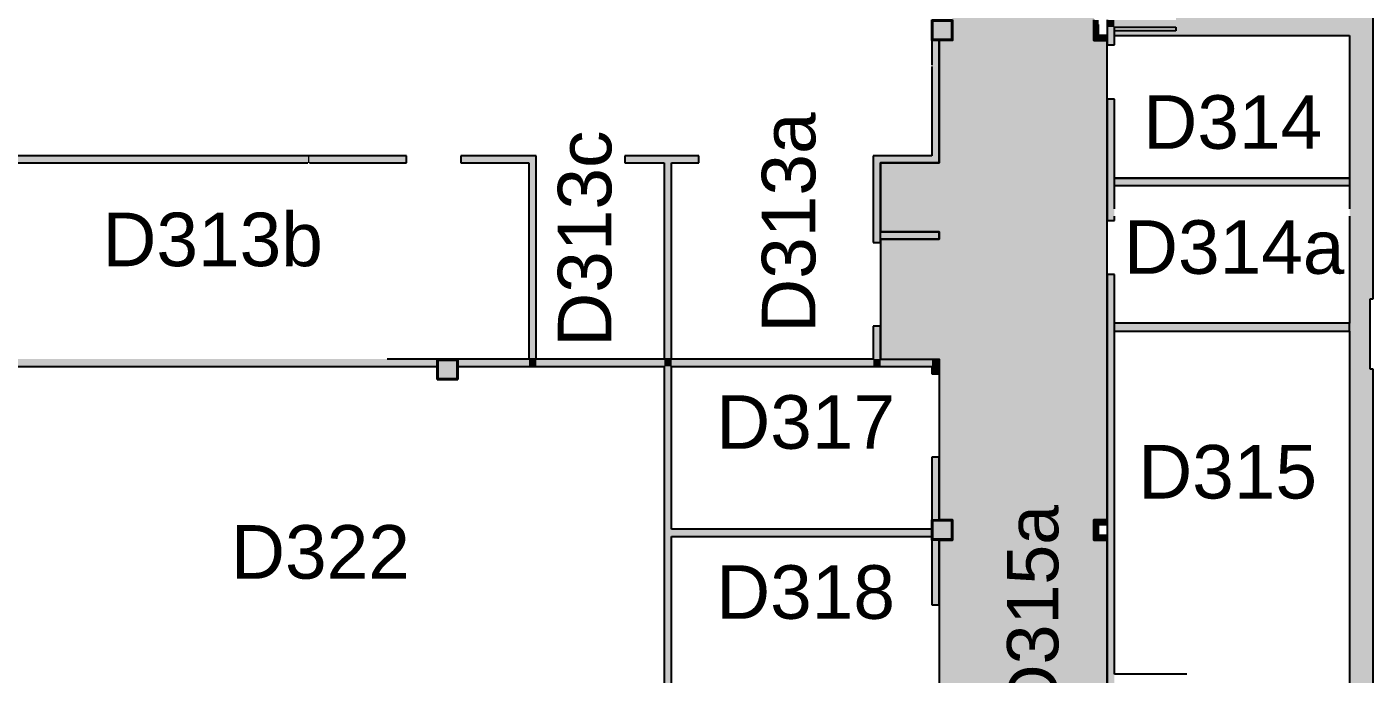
# Model space of a CAD drawing. Extents: x 2 to 4630, y -56 to 2885.
# Drawn here: x 3726 to 4630, y 1096 to 1531 of the extents above; entities that cross this region are included whole.
import ezdxf

# ---------------------------------------------------------------- set-up
doc = ezdxf.new("R2010")
doc.units = 0
doc.header["$LTSCALE"] = 0.004
for name, color, linetype in [('CORRIDOR_HATCH', 253, 'CONTINUOUS'), ('S-COLS', 7, 'CONTINUOUS'), ('SOLID', 7, 'CONTINUOUS'), ('TEXT', 7, 'CONTINUOUS'), ('WALL', 7, 'CONTINUOUS')]:
    doc.layers.add(name, color=color, linetype=linetype)
doc.styles.add('STYLE1', font='arial.ttf')
doc.styles.add('STYLE3', font='arial.ttf')

# ---------------------------------------------------------------- blocks, each defined once
blk = doc.blocks.new('*U265')
at = {"layer": 'SOLID'}
for points in [[(3673.88, 1439.2), (3673.88, 1444.08), (3914.59, 1439.2)], [(3914.59, 1439.2), (3673.88, 1444.08), (3914.59, 1444.08)], [(3914.59, 1439.2), (3914.59, 1444.08), (3915.57, 1439.2)], [(3915.57, 1439.2), (3914.59, 1444.08), (3915.57, 1444.08)], [(3915.57, 1439.2), (3915.57, 1444.08), (3980.87, 1439.2)], [(3980.87, 1439.2), (3915.57, 1444.08), (3980.87, 1444.08)], [(4017.32, 1439.2), (4017.32, 1444.08), (4063.16, 1439.2)], [(4063.16, 1439.2), (4017.32, 1444.08), (4063.16, 1444.08)], [(4063.16, 1307.31), (4063.16, 1444.08), (4068.04, 1307.31)], [(4068.04, 1307.31), (4063.16, 1444.08), (4068.04, 1444.08)], [(4127.62, 1439.2), (4127.62, 1444.08), (4154.14, 1439.2)], [(4154.14, 1439.2), (4127.62, 1444.08), (4154.14, 1444.08)], [(4154.14, 1307.31), (4154.14, 1444.08), (4159.02, 1307.31)], [(4159.02, 1307.31), (4154.14, 1444.08), (4159.02, 1444.08)], [(4159.02, 1439.2), (4159.02, 1444.08), (4177.23, 1439.2)], [(4177.23, 1439.2), (4159.02, 1444.08), (4177.23, 1444.08)]]:
    blk.add_solid(points, dxfattribs=at)
blk = doc.blocks.new('*U266')
at = {"layer": 'SOLID'}
for points in [[(3673.88, 1302.42), (3673.88, 1307.31), (3679.63, 1302.42)], [(3679.63, 1302.42), (3673.88, 1307.31), (3679.63, 1307.31)], [(3679.63, 1302.42), (3679.63, 1307.31), (3682.78, 1302.42)], [(3682.78, 1302.42), (3679.63, 1307.31), (3682.78, 1307.31)], [(3682.78, 1302.42), (3682.78, 1307.31), (4001.48, 1302.42)], [(4001.48, 1302.42), (3682.78, 1307.31), (4001.48, 1307.31)], [(4001.48, 1307.3), (4001.48, 1307.31), (4015.26, 1307.3)], [(4015.26, 1307.3), (4001.48, 1307.31), (4015.26, 1307.31)], [(4015.26, 1302.42), (4015.26, 1307.31), (4063.16, 1302.42)], [(4063.16, 1302.42), (4015.26, 1307.31), (4063.16, 1307.31)], [(4063.16, 1302.42), (4063.16, 1307.31), (4068.04, 1302.42)], [(4068.04, 1302.42), (4063.16, 1307.31), (4068.04, 1307.31)], [(4068.04, 1302.42), (4068.04, 1307.31), (4154.14, 1302.42)], [(4154.14, 1302.42), (4068.04, 1307.31), (4154.14, 1307.31)], [(4154.14, 1302.42), (4154.14, 1307.31), (4159.02, 1302.42)], [(4159.02, 1302.42), (4154.14, 1307.31), (4159.02, 1307.31)], [(4159.02, 1302.42), (4159.02, 1307.31), (4294.6, 1302.42)], [(4294.6, 1302.42), (4159.02, 1307.31), (4294.6, 1307.31)], [(4294.6, 1302.42), (4294.6, 1307.31), (4299.49, 1302.42)], [(4299.49, 1302.42), (4294.6, 1307.31), (4299.49, 1307.31)], [(4299.49, 1302.42), (4299.49, 1307.31), (4333.97, 1302.42)], [(4333.97, 1302.42), (4299.49, 1307.31), (4333.97, 1307.31)], [(4333.97, 1302.42), (4333.97, 1307.31), (4338.86, 1302.42)], [(4338.86, 1302.42), (4333.97, 1307.31), (4338.86, 1307.31)]]:
    blk.add_solid(points, dxfattribs=at)
blk = doc.blocks.new('*U292')
at = {"layer": 'SOLID'}
for points in [[(4451.78, 1530.51), (4451.78, 1535.39), (4456.66, 1530.51)], [(4456.66, 1530.51), (4451.78, 1535.39), (4456.66, 1535.39)], [(4456.66, 1530.51), (4456.66, 1535.39), (4497.96, 1530.51)], [(4497.96, 1530.51), (4456.66, 1535.39), (4497.96, 1535.39)]]:
    blk.add_solid(points, dxfattribs=at)
blk = doc.blocks.new('*U295')
at = {"layer": 'SOLID'}
for points in [[(4456.66, 1326.19), (4456.66, 1331.47), (4614.69, 1326.19)], [(4614.69, 1326.19), (4456.66, 1331.47), (4614.69, 1331.47)]]:
    blk.add_solid(points, dxfattribs=at)
blk = doc.blocks.new('*U296')
at = {"layer": 'SOLID'}
for points in [[(4451.78, 1058.51), (4451.78, 1364.11), (4456.66, 1058.51)], [(4456.66, 1058.51), (4451.78, 1364.11), (4456.66, 1364.11)]]:
    blk.add_solid(points, dxfattribs=at)
blk = doc.blocks.new('*U297')
at = {"layer": 'SOLID'}
for points in [[(4451.78, 1400.56), (4451.78, 1482.09), (4456.66, 1400.56)], [(4456.66, 1400.56), (4451.78, 1482.09), (4456.66, 1482.09)]]:
    blk.add_solid(points, dxfattribs=at)
blk = doc.blocks.new('*U298')
at = {"layer": 'SOLID'}
for points in [[(4451.78, 1518.54), (4451.78, 1530.51), (4456.66, 1518.54)], [(4456.66, 1518.54), (4451.78, 1530.51), (4456.66, 1530.51)]]:
    blk.add_solid(points, dxfattribs=at)
blk = doc.blocks.new('*U299')
at = {"layer": 'SOLID'}
for points in [[(4456.66, 1524.88), (4456.66, 1528.03), (4497.96, 1524.88)], [(4497.96, 1524.88), (4456.66, 1528.03), (4497.96, 1528.03)]]:
    blk.add_solid(points, dxfattribs=at)
blk = doc.blocks.new('*U306')
at = {"layer": 'SOLID'}
for points in [[(4614.69, 1347.74), (4614.69, 1524.88), (4628.46, 1347.74)], [(4628.46, 1347.74), (4614.69, 1524.88), (4628.46, 1524.88)], [(4628.46, 1347.74), (4628.46, 1524.88), (4630.48, 1347.74)], [(4630.48, 1347.74), (4628.46, 1524.88), (4630.48, 1524.88)]]:
    blk.add_solid(points, dxfattribs=at)
blk = doc.blocks.new('*U313')
at = {"layer": 'SOLID'}
for points in [[(4497.96, 1524.88), (4497.96, 1540.67), (4614.69, 1524.88)], [(4614.69, 1524.88), (4497.96, 1540.67), (4614.69, 1540.67)], [(4614.69, 1524.88), (4614.69, 1540.67), (4630.48, 1524.88)], [(4630.48, 1524.88), (4614.69, 1540.67), (4630.48, 1540.67)]]:
    blk.add_solid(points, dxfattribs=at)
blk = doc.blocks.new('*U318')
at = {"layer": 'SOLID'}
for points in [[(4294.6, 1307.31), (4294.6, 1329.55), (4299.49, 1307.31)], [(4299.49, 1307.31), (4294.6, 1329.55), (4299.49, 1329.55)]]:
    blk.add_solid(points, dxfattribs=at)
blk = doc.blocks.new('*U319')
at = {"layer": 'SOLID'}
for points in [[(4299.49, 1388.02), (4299.49, 1392.9), (4338.86, 1388.02)], [(4338.86, 1388.02), (4299.49, 1392.9), (4338.86, 1392.9)]]:
    blk.add_solid(points, dxfattribs=at)
blk = doc.blocks.new('*U320')
at = {"layer": 'SOLID'}
for points in [[(4294.6, 1385.69), (4294.6, 1444.08), (4299.49, 1385.69)], [(4299.49, 1385.69), (4294.6, 1444.08), (4299.49, 1444.08)]]:
    blk.add_solid(points, dxfattribs=at)
blk = doc.blocks.new('*U324')
at = {"layer": 'SOLID'}
for points in [[(4333.97, 1142.22), (4333.97, 1185.61), (4338.86, 1142.22)], [(4338.86, 1142.22), (4333.97, 1185.61), (4338.86, 1185.61)]]:
    blk.add_solid(points, dxfattribs=at)
blk = doc.blocks.new('*U325')
at = {"layer": 'SOLID'}
for points in [[(4333.97, 1199.39), (4333.97, 1241.36), (4338.86, 1199.39)], [(4338.86, 1199.39), (4333.97, 1241.36), (4338.86, 1241.36)]]:
    blk.add_solid(points, dxfattribs=at)
blk = doc.blocks.new('*U326')
at = {"layer": 'SOLID'}
for points in [[(4333.97, 1297.5), (4333.97, 1302.42), (4338.86, 1297.5)], [(4338.86, 1297.5), (4333.97, 1302.42), (4338.86, 1302.42)]]:
    blk.add_solid(points, dxfattribs=at)
blk = doc.blocks.new('COLUMN_-_ARCHITECTURAL_-_2')
at = {"layer": 'S-COLS'}
for p, q in [((-175, 175), (175, 175)), ((-175, -175), (-175, 175)), ((-175, 159), (175, 159)), ((-159, -159), (-159, 159)), ((159, 159), (159, -159)), ((175, 175), (175, -175)), ((175, -159), (-175, -159)), ((175, -175), (-175, -175))]:
    blk.add_line(p, q, dxfattribs=at)
blk = doc.blocks.new('COLUMN_-_ARCHITECTURAL_-_3')
at = {"layer": 'S-COLS'}
for p, q in [((-175, 175), (175, 175)), ((-175, -175), (-175, 175)), ((-175, 159), (175, 159)), ((-159, -159), (-159, 159)), ((159, 159), (159, -159)), ((175, 175), (175, -175)), ((175, -159), (-175, -159)), ((175, -175), (-175, -175))]:
    blk.add_line(p, q, dxfattribs=at)
blk = doc.blocks.new('COLUMN_-_ARCHITECTURAL_-_A')
at = {"layer": 'S-COLS'}
for p, q in [((-175, 175), (175, 175)), ((-175, -175), (-175, 175)), ((-175, 159), (175, 159)), ((-159, -159), (-159, 159)), ((159, 159), (159, -159)), ((175, 175), (175, -175)), ((175, -159), (-175, -159)), ((175, -175), (-175, -175))]:
    blk.add_line(p, q, dxfattribs=at)
blk = doc.blocks.new('*U348')
at = {"layer": 'SOLID'}
for points in [[(4333.97, 1185.61), (4333.97, 1199.39), (4338.86, 1185.61)], [(4338.86, 1185.61), (4333.97, 1199.39), (4338.86, 1199.39)], [(4338.86, 1185.61), (4338.86, 1199.39), (4347.75, 1185.61)], [(4347.75, 1185.61), (4338.86, 1199.39), (4347.75, 1199.39)]]:
    blk.add_solid(points, dxfattribs=at)
blk = doc.blocks.new('*U357')
at = {"layer": 'SOLID'}
for points in [[(4001.48, 1293.52), (4001.48, 1307.3), (4015.26, 1293.52)], [(4015.26, 1293.52), (4001.48, 1307.3), (4015.26, 1307.3)]]:
    blk.add_solid(points, dxfattribs=at)
blk = doc.blocks.new('*U368')
at = {"layer": 'SOLID'}
for points in [[(4442.88, 1521.61), (4442.88, 1524.76), (4446.03, 1521.61)], [(4446.03, 1521.61), (4442.88, 1524.76), (4446.03, 1524.76)], [(4446.03, 1521.61), (4446.03, 1524.76), (4451.78, 1521.61)], [(4451.78, 1521.61), (4446.03, 1524.76), (4451.78, 1524.76)]]:
    blk.add_solid(points, dxfattribs=at)
blk = doc.blocks.new('*U369')
at = {"layer": 'SOLID'}
for points in [[(4442.88, 1524.76), (4442.88, 1535.39), (4446.03, 1524.76)], [(4446.03, 1524.76), (4442.88, 1535.39), (4446.03, 1535.39)]]:
    blk.add_solid(points, dxfattribs=at)
blk = doc.blocks.new('*U371')
at = {"layer": 'SOLID'}
for points in [[(4442.88, 1185.61), (4442.88, 1188.76), (4446.03, 1185.61)], [(4446.03, 1185.61), (4442.88, 1188.76), (4446.03, 1188.76)], [(4446.03, 1185.61), (4446.03, 1188.76), (4451.78, 1185.61)], [(4451.78, 1185.61), (4446.03, 1188.76), (4451.78, 1188.76)]]:
    blk.add_solid(points, dxfattribs=at)
blk = doc.blocks.new('*U372')
at = {"layer": 'SOLID'}
for points in [[(4442.88, 1188.76), (4442.88, 1199.39), (4446.03, 1188.76)], [(4446.03, 1188.76), (4442.88, 1199.39), (4446.03, 1199.39)]]:
    blk.add_solid(points, dxfattribs=at)
blk = doc.blocks.new('*U373')
at = {"layer": 'SOLID'}
for points in [[(4446.03, 1196.24), (4446.03, 1199.39), (4451.78, 1196.24)], [(4451.78, 1196.24), (4446.03, 1199.39), (4451.78, 1199.39)]]:
    blk.add_solid(points, dxfattribs=at)
blk = doc.blocks.new('*U379')
at = {"layer": 'SOLID'}
for points in [[(4154.14, 888.75), (4154.14, 1302.42), (4159.02, 888.75)], [(4159.02, 888.75), (4154.14, 1302.42), (4159.02, 1302.42)]]:
    blk.add_solid(points, dxfattribs=at)
blk = doc.blocks.new('*U382')
at = {"layer": 'SOLID'}
for points in [[(4159.02, 1188.13), (4159.02, 1193.01), (4333.97, 1188.13)], [(4333.97, 1188.13), (4159.02, 1193.01), (4333.97, 1193.01)]]:
    blk.add_solid(points, dxfattribs=at)
blk = doc.blocks.new('*U399')
at = {"layer": 'SOLID'}
for points in [[(4333.97, 1439.2), (4333.97, 1521.61), (4338.86, 1439.2)], [(4338.86, 1439.2), (4333.97, 1521.61), (4338.86, 1521.61)]]:
    blk.add_solid(points, dxfattribs=at)
blk = doc.blocks.new('*U414')
at = {"layer": 'SOLID'}
for points in [[(4456.66, 1424), (4456.66, 1428.88), (4614.69, 1424)], [(4614.69, 1424), (4456.66, 1428.88), (4614.69, 1428.88)]]:
    blk.add_solid(points, dxfattribs=at)
blk = doc.blocks.new('*U435')
at = {"layer": 'SOLID'}
for points in [[(4614.69, 1095.6), (4614.69, 1300.49), (4615.37, 1095.6)], [(4615.37, 1095.6), (4614.69, 1300.49), (4615.37, 1300.49)], [(4615.37, 844.34), (4615.37, 1300.49), (4628.46, 844.34)], [(4628.46, 844.34), (4615.37, 1300.49), (4628.46, 1300.49)], [(4628.46, 844.34), (4628.46, 1300.49), (4630.48, 844.34)], [(4630.48, 844.34), (4628.46, 1300.49), (4630.48, 1300.49)], [(4614.69, 844.34), (4614.69, 1090.72), (4615.37, 844.34)], [(4615.37, 844.34), (4614.69, 1090.72), (4615.37, 1090.72)]]:
    blk.add_solid(points, dxfattribs=at)
blk = doc.blocks.new('*U437')
at = {"layer": 'SOLID'}
for points in [[(4614.69, 1300.49), (4614.69, 1347.74), (4628.46, 1300.49)], [(4628.46, 1300.49), (4614.69, 1347.74), (4628.46, 1347.74)]]:
    blk.add_solid(points, dxfattribs=at)
blk = doc.blocks.new('*U462')
at = {"layer": 'SOLID'}
for points in [[(4299.49, 1439.2), (4299.49, 1444.08), (4333.97, 1439.2)], [(4333.97, 1439.2), (4299.49, 1444.08), (4333.97, 1444.08)]]:
    blk.add_solid(points, dxfattribs=at)
blk = doc.blocks.new('*U474')
at = {"layer": 'SOLID'}
for points in [[(4333.97, 1521.61), (4333.97, 1535.39), (4338.86, 1521.61)], [(4338.86, 1521.61), (4333.97, 1535.39), (4338.86, 1535.39)], [(4338.86, 1521.61), (4338.86, 1535.39), (4347.75, 1521.61)], [(4347.75, 1521.61), (4338.86, 1535.39), (4347.75, 1535.39)]]:
    blk.add_solid(points, dxfattribs=at)
blk = doc.blocks.new('*U547')
at = {"layer": 'CORRIDOR_HATCH'}
for points in [[(4347.75, 849.61), (4347.75, 2543.39), (4362.55, 849.61)], [(4362.55, 849.61), (4347.75, 2543.39), (4362.55, 2543.39)], [(4362.55, 849.61), (4362.55, 2543.39), (4442.88, 849.61)], [(4442.88, 849.61), (4362.55, 2543.39), (4442.88, 2543.39)], [(4338.86, 1199.39), (4338.86, 1521.61), (4347.75, 1199.39)], [(4347.75, 1199.39), (4338.86, 1521.61), (4347.75, 1521.61)], [(4442.88, 1199.39), (4442.88, 1521.61), (4451.78, 1199.39)], [(4451.78, 1199.39), (4442.88, 1521.61), (4451.78, 1521.61)], [(4299.49, 1392.9), (4299.49, 1439.2), (4307.37, 1392.9)], [(4307.37, 1392.9), (4299.49, 1439.2), (4307.37, 1439.2)], [(4307.37, 1392.9), (4307.37, 1439.2), (4318.64, 1392.9)], [(4318.64, 1392.9), (4307.37, 1439.2), (4318.64, 1439.2)], [(4318.64, 1392.9), (4318.64, 1439.2), (4333.61, 1392.9)], [(4333.61, 1392.9), (4318.64, 1439.2), (4333.61, 1439.2)], [(4333.61, 1392.9), (4333.61, 1439.2), (4338.86, 1392.9)], [(4338.86, 1392.9), (4333.61, 1439.2), (4338.86, 1439.2)], [(4299.49, 1307.31), (4299.49, 1388.02), (4307.37, 1307.31)], [(4307.37, 1307.31), (4299.49, 1388.02), (4307.37, 1388.02)], [(4307.37, 1307.31), (4307.37, 1388.02), (4318.64, 1307.31)], [(4318.64, 1307.31), (4307.37, 1388.02), (4318.64, 1388.02)], [(4318.64, 1307.31), (4318.64, 1388.02), (4333.61, 1307.31)], [(4333.61, 1307.31), (4318.64, 1388.02), (4333.61, 1388.02)], [(4333.61, 1307.31), (4333.61, 1388.02), (4338.86, 1307.31)], [(4338.86, 1307.31), (4333.61, 1388.02), (4338.86, 1388.02)], [(4338.86, 863.39), (4338.86, 1185.61), (4347.75, 863.39)], [(4347.75, 863.39), (4338.86, 1185.61), (4347.75, 1185.61)], [(4442.88, 863.39), (4442.88, 1185.61), (4451.78, 863.39)], [(4451.78, 863.39), (4442.88, 1185.61), (4451.78, 1185.61)]]:
    blk.add_solid(points, dxfattribs=at)

msp = doc.modelspace()

# ---------------------------------------------------------------- linework, layer by layer
at = {"layer": 'CORRIDOR_HATCH'}
for points in [[(4347.75, 1535.39), (4347.75, 1521.61), (4338.86, 1521.61), (4338.86, 1439.2), (4299.49, 1439.2), (4299.49, 1392.9), (4338.86, 1392.9), (4338.86, 1388.02), (4299.49, 1388.02), (4299.49, 1307.31), (4338.86, 1307.31), (4338.86, 1199.39), (4347.75, 1199.39), (4347.75, 1185.61), (4338.86, 1185.61), (4338.86, 863.39)], [(4451.78, 965.76), (4451.78, 1185.61), (4442.88, 1185.61), (4442.88, 1199.39), (4451.78, 1199.39), (4451.78, 1521.61), (4442.88, 1521.61), (4442.88, 1535.39)]]:
    msp.add_lwpolyline(points, dxfattribs=at)
at = {"layer": 'WALL'}
for p, q in [((4630.48, 1347.74), (4630.48, 1540.67)), ((4442.88, 1535.39), (4442.88, 1521.61)), ((4446.03, 1524.76), (4446.03, 1532.24)), ((4451.78, 1535.39), (4451.78, 1518.54)), ((4456.66, 1530.51), (4497.96, 1530.51)), ((4456.66, 1518.54), (4456.66, 1530.51)), ((4497.96, 1530.51), (4497.96, 1528.03)), ((4333.97, 1521.61), (4333.97, 1504.96)), ((4338.86, 1439.2), (4338.86, 1521.61)), ((4442.88, 1521.61), (4451.78, 1521.61)), ((4451.78, 1524.76), (4446.03, 1524.76)), ((4451.78, 1521.61), (4451.78, 1524.76)), ((4497.96, 1528.03), (4456.66, 1528.03)), ((4456.66, 1524.88), (4614.69, 1524.88)), ((4614.69, 1524.88), (4614.69, 1408.4)), ((4451.78, 1518.54), (4456.66, 1518.54)), ((4333.97, 1503.98), (4333.97, 1444.08)), ((4451.78, 1482.09), (4451.78, 1400.56)), ((4456.66, 1482.09), (4451.78, 1482.09)), ((4456.66, 1408.4), (4456.66, 1482.09)), ((3980.87, 1444.08), (3673.88, 1444.08)), ((3673.88, 1439.2), (3914.59, 1439.2)), ((3915.57, 1439.2), (3980.87, 1439.2)), ((3980.87, 1439.2), (3980.87, 1444.08)), ((4068.04, 1444.08), (4017.32, 1444.08)), ((4017.32, 1444.08), (4017.32, 1439.2)), ((4017.32, 1439.2), (4063.16, 1439.2)), ((4063.16, 1439.2), (4063.16, 1307.31)), ((4068.04, 1307.31), (4068.04, 1444.08)), ((4177.23, 1444.08), (4127.62, 1444.08)), ((4127.62, 1444.08), (4127.62, 1439.2)), ((4127.62, 1439.2), (4154.14, 1439.2)), ((4154.14, 1439.2), (4154.14, 1307.31)), ((4159.02, 1307.31), (4159.02, 1439.2)), ((4159.02, 1439.2), (4177.23, 1439.2)), ((4177.23, 1439.2), (4177.23, 1444.08)), ((4294.6, 1444.08), (4294.6, 1385.69)), ((4333.97, 1444.08), (4294.6, 1444.08)), ((4299.49, 1392.9), (4299.49, 1439.2)), ((4299.49, 1439.2), (4338.86, 1439.2)), ((4614.69, 1428.88), (4456.66, 1428.88)), ((4456.66, 1428.88), (4614.69, 1428.88)), ((4456.66, 1424), (4614.69, 1424)), ((4456.66, 1400.56), (4456.66, 1403.52)), ((4614.69, 1403.52), (4614.69, 1331.47)), ((4451.78, 1400.56), (4456.66, 1400.56)), ((4294.6, 1385.69), (4299.49, 1385.69)), ((4299.49, 1388.02), (4299.49, 1392.9)), ((4338.86, 1392.9), (4299.49, 1392.9)), ((4299.49, 1385.69), (4299.49, 1388.02)), ((4299.49, 1388.02), (4338.86, 1388.02)), ((4338.86, 1388.02), (4338.86, 1392.9)), ((4451.78, 1364.11), (4451.78, 1058.51)), ((4456.66, 1364.11), (4451.78, 1364.11)), ((4456.66, 1331.47), (4456.66, 1364.11)), ((4628.46, 1347.74), (4630.48, 1347.74)), ((4628.46, 1300.49), (4628.46, 1347.74)), ((4456.66, 1326.19), (4456.66, 1331.47)), ((4614.69, 1331.47), (4456.66, 1331.47)), ((4614.69, 1326.19), (4614.69, 1331.47)), ((4294.6, 1329.55), (4294.6, 1307.31)), ((4299.49, 1329.55), (4294.6, 1329.55)), ((4299.49, 1307.31), (4299.49, 1329.55)), ((4456.66, 1095.6), (4456.66, 1326.19)), ((4456.66, 1326.19), (4614.69, 1326.19)), ((4614.69, 1326.19), (4614.69, 970.64)), ((4063.16, 1307.31), (3967.88, 1307.31)), ((4068.04, 1307.31), (4063.16, 1307.31)), ((4154.14, 1307.31), (4068.04, 1307.31)), ((4159.02, 1307.31), (4154.14, 1307.31)), ((4294.6, 1307.31), (4159.02, 1307.31)), ((4338.86, 1297.5), (4338.86, 1307.31)), ((3682.78, 1302.42), (4001.48, 1302.42)), ((4001.48, 1302.42), (4001.48, 1293.52)), ((4015.26, 1302.42), (4154.14, 1302.42)), ((4015.26, 1293.52), (4015.26, 1302.42)), ((4154.14, 1302.42), (4154.14, 888.75)), ((4159.02, 1302.42), (4333.97, 1302.42)), ((4159.02, 1193.01), (4159.02, 1302.42)), ((4333.97, 1302.42), (4333.97, 1297.5)), ((4333.97, 1297.5), (4338.86, 1297.5)), ((4630.48, 1300.49), (4628.46, 1300.49)), ((4630.48, 844.34), (4630.48, 1300.49)), ((4001.48, 1293.52), (4015.26, 1293.52)), ((4333.97, 1241.36), (4333.97, 1199.39)), ((4338.86, 1241.36), (4333.97, 1241.36)), ((4338.86, 1199.39), (4338.86, 1241.36)), ((4333.97, 1199.39), (4333.97, 1185.61)), ((4347.75, 1199.39), (4338.86, 1199.39)), ((4347.75, 1185.61), (4347.75, 1199.39)), ((4442.88, 1199.39), (4442.88, 1185.61)), ((4451.78, 1199.39), (4442.88, 1199.39)), ((4446.03, 1188.76), (4446.03, 1196.24)), ((4446.03, 1196.24), (4451.78, 1196.24)), ((4451.78, 1196.24), (4451.78, 1199.39)), ((4333.97, 1193.01), (4159.02, 1193.01)), ((4159.02, 1078.72), (4159.02, 1188.13)), ((4159.02, 1188.13), (4333.97, 1188.13)), ((4333.97, 1188.13), (4333.97, 1193.01)), ((4333.97, 1185.61), (4333.97, 1142.22)), ((4338.86, 1142.22), (4338.86, 1185.61)), ((4338.86, 1185.61), (4347.75, 1185.61)), ((4442.88, 1185.61), (4451.78, 1185.61)), ((4451.78, 1188.76), (4446.03, 1188.76)), ((4451.78, 1185.61), (4451.78, 1188.76)), ((4333.97, 1142.22), (4338.86, 1142.22)), ((4505.2, 1095.6), (4456.66, 1095.6))]:
    msp.add_line(p, q, dxfattribs=at)

# ---------------------------------------------------------------- block references
at = {"layer": 'CORRIDOR_HATCH'}
msp.add_blockref('*U547', (0, 0), dxfattribs=at)
at = {"layer": 'SOLID'}
for name in ['*U313', '*U474', '*U369', '*U292', '*U298', '*U399', '*U368', '*U299', '*U306', '*U297', '*U265', '*U320', '*U462', '*U414', '*U319', '*U296', '*U437', '*U295', '*U318', '*U266', '*U357', '*U379', '*U326', '*U435', '*U325', '*U348', '*U372', '*U373', '*U382', '*U324', '*U371']:
    msp.add_blockref(name, (0, 0), dxfattribs=at)
at = {"layer": 'WALL', "xscale": 0.0393700787399212, "yscale": 0.0393700787399212, "zscale": 0.0393700787399212, "rotation": 270}
for name, p in [('COLUMN_-_ARCHITECTURAL_-_2', (4340.86, 1528.5)), ('COLUMN_-_ARCHITECTURAL_-_A', (4008.37, 1300.41)), ('COLUMN_-_ARCHITECTURAL_-_3', (4340.86, 1192.5))]:
    msp.add_blockref(name, p, dxfattribs=at)

# ---------------------------------------------------------------- texts
at = {"layer": 'TEXT', "linetype": 'CONTINUOUS'}
for s, style, p in [('D314', 'STYLE3', (4476.04, 1448.7)), ('D313b', 'STYLE1', (3776.48, 1369.79)), ('D314a', 'STYLE3', (4463.04, 1364.66)), ('D317', 'STYLE1', (4188.99, 1247.05)), ('D315', 'STYLE1', (4472.61, 1213.61)), ('D322', 'STYLE1', (3862.93, 1159.73)), ('D318', 'STYLE1', (4188.94, 1132.75))]:
    msp.add_text(s, height=36, dxfattribs=dict(at, style=style)).set_placement(p)
for s, height, style, p in [('D313a', 36, 'STYLE1', (4255.66, 1324.97)), ('D313c', 36, 'STYLE3', (4118.56, 1315.6)), ('D315a', 34.5, 'STYLE1', (4418.95, 1067.31))]:
    msp.add_text(s, height=height, rotation=90, dxfattribs=dict(at, style=style)).set_placement(p)

doc.saveas('drawing.dxf')
